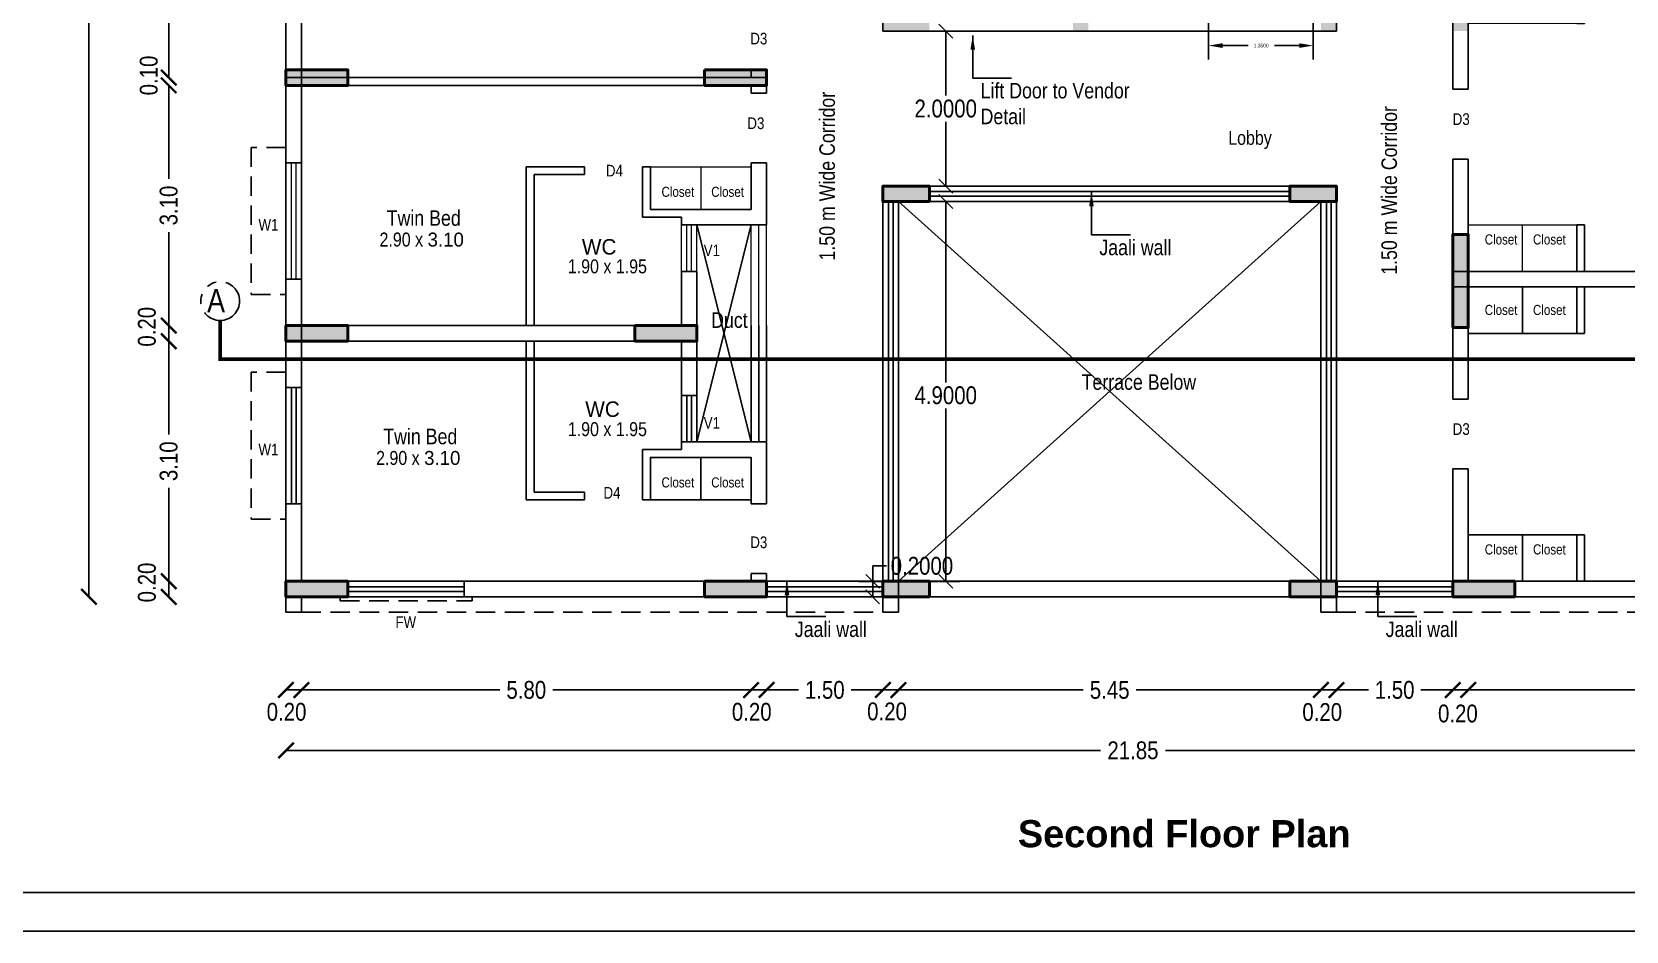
# Model space of a CAD drawing. Header units: metres. Extents: x -488 to 19274, y 1106 to 2071.
# Drawn here: x 19144.75 to 19165.32, y 1106.44 to 1118.04 of the extents above; entities that cross this region are included whole.
import ezdxf

# ---------------------------------------------------------------- set-up
doc = ezdxf.new("R2010")
doc.units = ezdxf.units.M
doc.header["$MEASUREMENT"] = 0
doc.linetypes.add('HIDDEN', pattern=[0.375, 0.25, -0.125])
doc.linetypes.add('PHANTOM2', pattern=[1.25, 0.625, -0.125, 0.125, -0.125, 0.125, -0.125])
for name, color, linetype in [('0 @ 1 (2)', 7, 'Continuous'), ('BLK_1_FLR_2_CARPET_AREA', 17, 'Continuous'), ('BLK_1_FLR_2_EXIT_WIDTH_DOOR', 2, 'Continuous'), ('BLK_1_FLR_2_REGULAR_ROOM_0', 117, 'Continuous'), ('WALL', 251, 'Continuous')]:
    doc.layers.add(name, color=color, linetype=linetype)
doc.layers.add('BLK_1_FLR_2_BLT_UP_AREA', color=17, linetype='Continuous', plot=False)
for name, color, linetype, lineweight in [('COL', 1, 'Continuous', 50), ('Hatch', 8, 'Continuous', 5), ('Joinery', 5, 'Continuous', 9), ('LOCATION_PLAN', 7, 'Continuous', 0), ('Railing', 10, 'Continuous', 13), ('Slab', 8, 'Continuous', 9)]:
    doc.layers.add(name, color=color, linetype=linetype, lineweight=lineweight)
doc.layers.add('DA-Furnitures', color=24, linetype='Continuous', lineweight=13, plot=False)
doc.styles.add('CODE', font='swissc.ttf', dxfattribs={"height": 0.25})
doc.styles.get("Standard").update_dxf_attribs({"font": 'swissc.ttf', "height": 0.23})
doc.dimstyles.new('OUTER', dxfattribs={"dimscale": 0, "dimtxt": 0.3, "dimasz": 0.18, "dimexe": 0.18, "dimexo": 0.0625, "dimgap": 0.09, "dimtad": 0, "dimzin": 0, "dimdsep": 46, "dimtxsty": 'CODE', "dimcen": 0.09, "dimse1": 1, "dimse2": 1, "dimclrd": 8, "dimclrt": 1, "dimadec": 0, "dimazin": 0, "dimtfac": 1, "dimtofl": 0, "dimtmove": 0, "dimatfit": 3, "dimfxl": 0, "dimtolj": 1, "dimtzin": 0, "dimarcsym": 0})
doc.dimstyles.get("Standard").update_dxf_attribs({"dimtxt": 1, "dimasz": 0.18, "dimexe": 0.18, "dimexo": 0.0625, "dimgap": 0.09, "dimtad": 0, "dimtih": 1, "dimtoh": 1, "dimdec": 4, "dimzin": 0, "dimdsep": 46, "dimtxsty": 'Standard', "dimcen": 0.09, "dimadec": 0, "dimazin": 0, "dimtfac": 1, "dimtdec": 4, "dimtofl": 0, "dimtmove": 0, "dimatfit": 3, "dimfxl": 0, "dimtolj": 1, "dimtzin": 0, "dimarcsym": 0})
doc.dimstyles.new('STANDARD$0', dxfattribs={"dimtxt": 7, "dimasz": 3, "dimexe": 3, "dimexo": 1, "dimgap": 1.5, "dimtad": 1, "dimdec": 1, "dimzin": 1, "dimdsep": 46, "dimlunit": 4, "dimtxsty": 'Standard', "dimblk": 'OBLIQUE', "dimcen": 0.09375, "dimdle": 1, "dimclrd": 8, "dimclre": 8, "dimclrt": 7, "dimadec": 1, "dimazin": 0, "dimtfac": 1, "dimtdec": 1, "dimtix": 1, "dimtmove": 2, "dimatfit": 3, "dimldrblk": 'ARCHTICK', "dimfxl": 0, "dimfrac": 2, "dimtolj": 1, "dimtzin": 0, "dimarcsym": 0})

# ---------------------------------------------------------------- blocks, each defined once
blk = doc.blocks.new('_OBLIQUE')
at = {"color": 0, "linetype": 'ByBlock'}
blk.add_line((-0.5, -0.5), (0.5, 0.5), dxfattribs=at)
blk = doc.blocks.new('*D179')
at = {"lineweight": -2}
for p, q in [((19156.654, 1118.054), (19156.361, 1118.054)), ((19156.541, 1118.054), (19156.541, 1117.222)), ((19156.541, 1116.054), (19156.541, 1116.886)), ((19156.654, 1116.054), (19156.361, 1116.054))]:
    blk.add_line(p, q, dxfattribs=at)
at = {"layer": 'Defpoints', "color": 0}
for p in [(19156.541, 1118.054), (19156.716, 1118.054), (19156.716, 1116.054)]:
    blk.add_point(p, dxfattribs=at)
at = {"lineweight": -2, "xscale": 0.18, "yscale": 0.18, "zscale": 0.18}
for p, rotation in [((19156.541, 1118.054), 90), ((19156.541, 1116.054), 270)]:
    blk.add_blockref('_OBLIQUE', p, dxfattribs=dict(at, rotation=rotation))
at = {"insert": (19156.541, 1117.054), "char_height": 0.23, "attachment_point": 5}
blk.add_mtext('\\A1;2.0000', dxfattribs=at)
blk = doc.blocks.new('*D180')
at = {"lineweight": -2}
for p, q in [((19155.994, 1115.854), (19156.721, 1115.854)), ((19156.541, 1115.854), (19156.541, 1113.522)), ((19156.541, 1110.954), (19156.541, 1113.186)), ((19155.994, 1110.954), (19156.721, 1110.954))]:
    blk.add_line(p, q, dxfattribs=at)
at = {"layer": 'Defpoints', "color": 0}
for p in [(19155.931, 1115.854), (19156.541, 1115.854), (19155.931, 1110.954)]:
    blk.add_point(p, dxfattribs=at)
at = {"lineweight": -2, "xscale": 0.18, "yscale": 0.18, "zscale": 0.18}
for p, rotation in [((19156.541, 1115.854), 90), ((19156.541, 1110.954), 270)]:
    blk.add_blockref('_OBLIQUE', p, dxfattribs=dict(at, rotation=rotation))
at = {"insert": (19156.541, 1113.354), "char_height": 0.23, "attachment_point": 5}
blk.add_mtext('\\A1;4.9000', dxfattribs=at)
blk = doc.blocks.new('A$C4303148A')
at = {"layer": 'DA-Furnitures'}
for p, q in [((0.9, 3.4), (0.9, 4)), ((0.9, 0.2), (0.9, 0.8))]:
    blk.add_line(p, q, dxfattribs=at)
for points in [[(1.6, 3.4), (0.2, 3.4), (0.2, 4), (1.6, 4)], [(1.6, 0.2), (0.2, 0.2), (0.2, 0.8), (1.6, 0.8)]]:
    blk.add_lwpolyline(points, close=True, dxfattribs=at)
at = {"layer": 'Joinery'}
for p, q in [((6.6, 3.18), (6.6, 1.03)), ((6.67, 1.03), (6.67, 3.18)), ((6.73, 1.03), (6.73, 3.18)), ((6.8, 3.18), (6.8, 1.03))]:
    blk.add_line(p, q, dxfattribs=at)
at = {"layer": 'WALL'}
for p, q in [((0, 4.2), (6.8, 4.2)), ((0, 2.55), (0, 4.2)), ((6.8, 4.2), (6.8, 3.18)), ((0.2, 4), (1.6, 4)), ((0.2, 2.55), (0.2, 4)), ((1.6, 3.4), (1.6, 4)), ((1.7, 4), (6.6, 4)), ((1.7, 3.4), (1.7, 4)), ((6.6, 4), (6.6, 3.18)), ((1.6, 3.4), (1.7, 3.4)), ((6.6, 3.18), (6.8, 3.18)), ((0, 2.55), (0.2, 2.55)), ((0, 0), (0, 1.65)), ((0, 1.65), (0.2, 1.65)), ((0, 1.65), (0.2, 1.65)), ((0.2, 0.2), (0.2, 1.65)), ((6.6, 1.03), (6.6, 0.2)), ((6.6, 1.03), (6.8, 1.03)), ((6.8, 1.03), (6.8, 0)), ((1.6, 0.8), (1.6, 0.2)), ((1.7, 0.8), (1.6, 0.8)), ((1.7, 0.2), (1.7, 0.8)), ((1.6, 0.2), (0.2, 0.2)), ((6.6, 0.2), (1.7, 0.2)), ((6.8, 0), (0, 0))]:
    blk.add_line(p, q, dxfattribs=at)
blk = doc.blocks.new('A$C3B793707')
at = {"layer": 'WALL'}
blk.add_blockref('A$C4303148A', (0, 0), dxfattribs=at)
blk = doc.blocks.new('*D263')
at = {"lineweight": -2}
for p, q in [((19155.599, 1110.954), (19155.599, 1111.153)), ((19155.599, 1111.153), (19155.779, 1111.153)), ((19155.869, 1110.954), (19155.419, 1110.954)), ((19155.599, 1110.754), (19155.599, 1110.954)), ((19155.869, 1110.754), (19155.419, 1110.754))]:
    blk.add_line(p, q, dxfattribs=at)
at = {"layer": 'Defpoints', "color": 0}
for p in [(19155.931, 1110.954), (19155.599, 1110.754), (19155.931, 1110.754)]:
    blk.add_point(p, dxfattribs=at)
at = {"lineweight": -2, "xscale": 0.18, "yscale": 0.18, "zscale": 0.18}
for p, rotation in [((19155.599, 1110.954), 90), ((19155.599, 1110.754), 270)]:
    blk.add_blockref('_OBLIQUE', p, dxfattribs=dict(at, rotation=rotation))
at = {"insert": (19156.234, 1111.153), "char_height": 0.23, "attachment_point": 5}
blk.add_mtext('\\A1;0.2000', dxfattribs=at)
blk = doc.blocks.new('zw$B0E1')
at = {"layer": 'DA-Furnitures'}
for p, q in [((5.35, 4.45), (5.35, 5)), ((5.35, 2.25), (5.35, 1.7))]:
    blk.add_line(p, q, dxfattribs=at)
for points in [[(4.7, 4.45), (6, 4.45), (6, 5), (4.7, 5)], [(4.7, 2.25), (6, 2.25), (6, 1.7), (4.7, 1.7)]]:
    blk.add_lwpolyline(points, close=True, dxfattribs=at)
at = {"layer": 'Joinery'}
for p, q in [((0, 4.4), (0, 5.9)), ((0.07, 5.9), (0.07, 4.4)), ((0.13, 5.9), (0.13, 4.4)), ((0.2, 4.4), (0.2, 5.9)), ((5.1, 5.8), (5.1, 5.2)), ((5.17, 5.8), (5.17, 5.2)), ((5.23, 5.8), (5.23, 5.2)), ((5.3, 5.8), (5.3, 5.2)), ((0, 2.3), (0, 0.8)), ((0.07, 0.8), (0.07, 2.3)), ((0.13, 0.8), (0.13, 2.3)), ((0.2, 2.3), (0.2, 0.8)), ((5.1, 0.9), (5.1, 1.5)), ((5.17, 0.9), (5.17, 1.5)), ((5.23, 0.9), (5.23, 1.5)), ((5.3, 0.9), (5.3, 1.5))]:
    blk.add_line(p, q, dxfattribs=at)
at = {"layer": 'Railing'}
for p, q in [((6.1, 6.7), (6.1, 5.2)), ((6.2, 6.7), (6.2, 5.2)), ((6.1, 0), (6.1, 1.5)), ((6.2, 0), (6.2, 1.5))]:
    blk.add_line(p, q, dxfattribs=at)
at = {"layer": 'Slab'}
for p, q in [((6, 6.7), (6, 5.2)), ((6, 0), (6, 1.5))]:
    blk.add_line(p, q, dxfattribs=at)
at = {"layer": 'WALL'}
for p, q in [((0, 6.7), (5.3, 6.7)), ((0, 5.9), (0, 6.7)), ((5.3, 5.8), (5.3, 6.7)), ((0.2, 6.5), (3.1, 6.5)), ((0.2, 5.9), (0.2, 6.5)), ((3.1, 4.45), (3.1, 6.5)), ((3.2, 6.5), (5.1, 6.5)), ((3.2, 4.55), (3.2, 6.5)), ((5.1, 5.8), (5.1, 6.5)), ((0, 5.9), (0.2, 5.9)), ((5.1, 5.8), (5.3, 5.8)), ((5.1, 5.1), (5.1, 5.2)), ((5.1, 5.2), (6.2, 5.2)), ((6.2, 4.4), (6.2, 5.2)), ((4.6, 5.1), (5.1, 5.1)), ((4.6, 4.45), (4.6, 5.1)), ((4.7, 5), (6, 5)), ((4.7, 4.45), (4.7, 5)), ((6, 4.4), (6, 5)), ((3.2, 4.55), (3.85, 4.55)), ((3.85, 4.55), (3.85, 4.45)), ((0, 3.3), (0, 4.4)), ((0, 4.4), (0.2, 4.4)), ((0.2, 3.4), (0.2, 4.4)), ((3.1, 4.45), (3.85, 4.45)), ((4.6, 4.45), (4.7, 4.45)), ((6.2, 4.4), (6, 4.4)), ((6, 3.4), (6, 3.5)), ((6.2, 3.5), (6, 3.5)), ((6.2, 3.3), (6.2, 3.5)), ((0, 3.4), (6.2, 3.4)), ((0, 3.4), (0, 2.3)), ((0, 3.3), (6.2, 3.3)), ((0.2, 3.4), (6, 3.4)), ((0.2, 3.3), (6, 3.3)), ((0.2, 3.3), (0.2, 2.3)), ((6, 3.3), (6, 3.2)), ((6.2, 3.4), (6.2, 3.2)), ((6.2, 3.2), (6, 3.2)), ((0, 2.3), (0.2, 2.3)), ((6, 2.3), (6, 1.7)), ((6.2, 2.3), (6, 2.3)), ((6.2, 2.3), (6.2, 1.5)), ((3.1, 2.25), (3.1, 0.2)), ((3.1, 2.25), (3.85, 2.25)), ((3.2, 2.15), (3.2, 0.2)), ((3.2, 2.15), (3.85, 2.15)), ((3.85, 2.15), (3.85, 2.25)), ((4.6, 2.25), (4.7, 2.25)), ((4.6, 2.25), (4.6, 1.6)), ((4.7, 2.25), (4.7, 1.7)), ((4.7, 1.7), (6, 1.7)), ((4.6, 1.6), (5.1, 1.6)), ((5.1, 1.6), (5.1, 1.5)), ((5.1, 1.5), (6.2, 1.5)), ((5.1, 0.9), (5.1, 0.2)), ((5.1, 0.9), (5.3, 0.9)), ((5.3, 0.9), (5.3, 0)), ((0, 0.8), (0, 0)), ((0, 0.8), (0.2, 0.8)), ((0.2, 0.8), (0.2, 0.2)), ((0, 0), (5.3, 0)), ((0.2, 0.2), (3.1, 0.2)), ((3.2, 0.2), (5.1, 0.2))]:
    blk.add_line(p, q, dxfattribs=at)
blk = doc.blocks.new('zw$3395')
at = {"layer": 'Hatch'}
h = blk.add_hatch(color=256, dxfattribs=at)
h.dxf.hatch_style = 1
h.paths.add_polyline_path([(15.05, 12.675), (15.05, 11.475), (15.25, 11.475), (15.25, 12.675)])
h.paths.add_polyline_path([(21.65, 12.661), (21.65, 11.461), (21.85, 11.461), (21.85, 12.661)])
h.paths.add_polyline_path([(15.05, 8.5), (15.05, 7.3), (15.25, 7.3), (15.25, 8.5)])
h.paths.add_polyline_path([(21.65, 8.5), (21.65, 7.3), (21.85, 7.3), (21.85, 8.5)])
h.paths.add_polyline_path([(15.05, 4.675), (15.05, 3.475), (15.25, 3.475), (15.25, 4.675)])
h.paths.add_polyline_path([(21.65, 4.675), (21.65, 3.475), (21.85, 3.475), (21.85, 4.675)])
h.paths.add_polyline_path([(0, 3.5), (0, 3.3), (0.8, 3.3), (0.8, 3.5)])
h.paths.add_polyline_path([(4.5, 3.5), (4.5, 3.3), (5.3, 3.3), (5.3, 3.5)])
h.paths.add_polyline_path([(15.05, 16.5), (15.05, 16.3), (15.85, 16.3), (15.85, 16.5)])
h.paths.add_polyline_path([(0, 0.2), (0, 0), (0.8, 0), (0.8, 0.2)])
h.paths.add_polyline_path([(5.4, 0.2), (5.4, 0), (6.2, 0), (6.2, 0.2)])
h.paths.add_polyline_path([(0, 6.8), (0, 6.6), (0.8, 6.6), (0.8, 6.8)])
h.paths.add_polyline_path([(5.4, 6.8), (5.4, 6.6), (6.2, 6.6), (6.2, 6.8)])
h.paths.add_polyline_path([(21.05, 16.5), (21.05, 16.3), (21.85, 16.3), (21.85, 16.5)])
h.paths.add_polyline_path([(13.35, 12.1), (13.35, 12.9), (13.55, 12.9), (13.55, 12.1)])
h.paths.add_polyline_path([(4.5, 9.8), (4.5, 10), (5.3, 10), (5.3, 9.8)])
h.paths.add_polyline_path([(0, 10), (0, 9.8), (0.8, 9.8), (0.8, 10)])
h.paths.add_polyline_path([(13.35, 7.3), (13.35, 8.1), (13.55, 8.1), (13.55, 7.3)])
h.paths.add_polyline_path([(15.05, 0.2), (15.05, 0), (15.85, 0), (15.85, 0.2)])
h.paths.add_polyline_path([(21.05, 0.2), (21.05, 0), (21.85, 0), (21.85, 0.2)])
h.paths.add_polyline_path([(7.7, 5.1), (7.7, 5.3), (8.3, 5.3), (8.3, 5.1)])
h.paths.add_polyline_path([(7.7, 7.5), (7.7, 7.3), (8.3, 7.3), (8.3, 7.5)])
h.paths.add_polyline_path([(7.7, 10), (7.7, 10.2), (8.3, 10.2), (8.3, 10)])
h.paths.add_polyline_path([(10.15, 7.3), (10.15, 7.9), (10.35, 7.9), (10.35, 7.3)])
h.paths.add_polyline_path([(7.7, 0), (7.7, 0.2), (8.3, 0.2), (8.3, 0)])
h.paths.add_polyline_path([(3.1, 13.3), (3.1, 13.1), (3.7, 13.1), (3.7, 13.3)])
h.paths.add_polyline_path([(0, 13.1), (0, 13.3), (0.6, 13.3), (0.6, 13.1)])
h.paths.add_polyline_path([(5.6, 13.1), (5.6, 13.3), (6.2, 13.3), (6.2, 13.1)])
h.paths.add_polyline_path([(10.15, 10.2), (10.15, 9.6), (10.35, 9.6), (10.35, 10.2)])
h.paths.add_polyline_path([(7.7, 12.7), (7.7, 12.9), (8.3, 12.9), (8.3, 12.7)])
h.paths.add_polyline_path([(10.15, 12.3), (10.15, 12.9), (10.35, 12.9), (10.35, 12.3)])
h.paths.add_polyline_path([(12.95, 5.3), (12.95, 5.1), (13.55, 5.1), (13.55, 5.3)])
h.paths.add_polyline_path([(7.7, 16.3), (7.7, 16.5), (8.3, 16.5), (8.3, 16.3)])
h.paths.add_polyline_path([(9.75, 16.3), (9.75, 16.5), (10.35, 16.5), (10.35, 16.3)])
h.paths.add_polyline_path([(3.1, 16.3), (3.1, 16.5), (3.7, 16.5), (3.7, 16.3)])
h.paths.add_polyline_path([(0, 16.3), (0, 16.5), (0.6, 16.5), (0.6, 16.3)])
h.paths.add_polyline_path([(12.95, 16.3), (12.95, 16.5), (13.55, 16.5), (13.55, 16.3)])
h.paths.add_polyline_path([(12.95, 0), (12.95, 0.2), (13.55, 0.2), (13.55, 0)])
at = {"layer": 'COL'}
for points in [[(0, 6.8), (0.8, 6.8), (0.8, 6.6), (0, 6.6)], [(5.4, 6.8), (6.2, 6.8), (6.2, 6.6), (5.4, 6.6)], [(8.3, 5.1), (7.7, 5.1), (7.7, 5.3), (8.3, 5.3)], [(13.55, 5.1), (12.95, 5.1), (12.95, 5.3), (13.55, 5.3)], [(15.05, 3.475), (15.25, 3.475), (15.25, 4.675), (15.05, 4.675)], [(0, 3.5), (0.8, 3.5), (0.8, 3.3), (0, 3.3)], [(4.5, 3.5), (5.3, 3.5), (5.3, 3.3), (4.5, 3.3)], [(0, 0.2), (0.8, 0.2), (0.8, 0), (0, 0)], [(5.4, 0.2), (6.2, 0.2), (6.2, 0), (5.4, 0)], [(8.3, 0), (7.7, 0), (7.7, 0.2), (8.3, 0.2)], [(13.55, 0), (12.95, 0), (12.95, 0.2), (13.55, 0.2)], [(15.05, 0.2), (15.85, 0.2), (15.85, 0), (15.05, 0)]]:
    blk.add_lwpolyline(points, close=True, dxfattribs=at)
blk = doc.blocks.new('*D175')
at = {"layer": 'BLK_1_FLR_2_EXIT_WIDTH_DOOR', "color": 0, "lineweight": -2}
for p, q in [((19159.931, 1118.592), (19159.931, 1117.688)), ((19161.281, 1118.592), (19161.281, 1117.688)), ((19160.111, 1117.868), (19160.44, 1117.868)), ((19161.101, 1117.868), (19160.78, 1117.868))]:
    blk.add_line(p, q, dxfattribs=at)
at = {"layer": 'BLK_1_FLR_2_EXIT_WIDTH_DOOR', "color": 0}
for points in [[(19160.111, 1117.898), (19160.111, 1117.838), (19159.931, 1117.868)], [(19161.101, 1117.898), (19161.101, 1117.838), (19161.281, 1117.868)]]:
    blk.add_solid(points, dxfattribs=at)
at = {"layer": 'Defpoints', "color": 0}
for p in [(19159.931, 1118.654), (19161.281, 1118.654), (19161.281, 1117.868)]:
    blk.add_point(p, dxfattribs=at)
at = {"layer": 'BLK_1_FLR_2_EXIT_WIDTH_DOOR', "color": 0, "insert": (19160.61, 1117.868), "char_height": 0.23, "attachment_point": 5}
blk.add_mtext('\\A1;{\\H0.2x;1.3500}', dxfattribs=at)
blk = doc.blocks.new('_ArchTick')
at = {"const_width": 0.15}
blk.add_lwpolyline([(-0.5, -0.5), (0.5, 0.5)], dxfattribs=at)
blk = doc.blocks.new('*D375')
at = {"lineweight": -2}
for p, q in [((19148.231, 1109.552), (19150.788, 1109.552)), ((19154.031, 1109.552), (19151.474, 1109.552))]:
    blk.add_line(p, q, dxfattribs=at)
at = {"layer": 'Defpoints', "color": 0}
for p in [(19148.231, 1110.954), (19154.031, 1110.954), (19154.031, 1109.552)]:
    blk.add_point(p, dxfattribs=at)
at = {"lineweight": -2, "xscale": 0.2, "yscale": 0.2, "zscale": 0.2}
for p, rotation in [((19148.231, 1109.552), 179.9999999998697), ((19154.031, 1109.552), 359.9999999998697)]:
    blk.add_blockref('_ArchTick', p, dxfattribs=dict(at, rotation=rotation))
at = {"insert": (19151.131, 1109.552), "char_height": 0.23, "attachment_point": 5}
blk.add_mtext('\\A1;5.80', dxfattribs=at)
blk = doc.blocks.new('*D376')
at = {"lineweight": -2}
blk.add_line((19154.031, 1109.552), (19154.231, 1109.552), dxfattribs=at)
at = {"layer": 'Defpoints', "color": 0}
for p in [(19154.031, 1110.954), (19154.231, 1110.954), (19154.231, 1109.552)]:
    blk.add_point(p, dxfattribs=at)
at = {"lineweight": -2, "xscale": 0.2, "yscale": 0.2, "zscale": 0.2}
for p, rotation in [((19154.031, 1109.552), 179.9999999998697), ((19154.231, 1109.552), 359.9999999998697)]:
    blk.add_blockref('_ArchTick', p, dxfattribs=dict(at, rotation=rotation))
at = {"insert": (19154.039, 1109.269), "char_height": 0.23, "attachment_point": 5}
blk.add_mtext('\\A1;0.20', dxfattribs=at)
blk = doc.blocks.new('*D377')
at = {"lineweight": -2}
for p, q in [((19154.231, 1109.552), (19154.643, 1109.552)), ((19155.731, 1109.552), (19155.32, 1109.552))]:
    blk.add_line(p, q, dxfattribs=at)
at = {"layer": 'Defpoints', "color": 0}
for p in [(19154.231, 1110.954), (19155.731, 1110.954), (19155.731, 1109.552)]:
    blk.add_point(p, dxfattribs=at)
at = {"lineweight": -2, "xscale": 0.2, "yscale": 0.2, "zscale": 0.2}
for p, rotation in [((19154.231, 1109.552), 179.9999999998697), ((19155.731, 1109.552), 359.9999999998697)]:
    blk.add_blockref('_ArchTick', p, dxfattribs=dict(at, rotation=rotation))
at = {"insert": (19154.981, 1109.552), "char_height": 0.23, "attachment_point": 5}
blk.add_mtext('\\A1;1.50', dxfattribs=at)
blk = doc.blocks.new('*D378')
at = {"lineweight": -2}
blk.add_line((19155.731, 1109.552), (19155.931, 1109.552), dxfattribs=at)
at = {"layer": 'Defpoints', "color": 0}
for p in [(19155.731, 1110.954), (19155.931, 1110.954), (19155.931, 1109.552)]:
    blk.add_point(p, dxfattribs=at)
at = {"lineweight": -2, "xscale": 0.2, "yscale": 0.2, "zscale": 0.2}
for p, rotation in [((19155.731, 1109.552), 179.9999999998697), ((19155.931, 1109.552), 359.9999999998697)]:
    blk.add_blockref('_ArchTick', p, dxfattribs=dict(at, rotation=rotation))
at = {"insert": (19155.784, 1109.274), "char_height": 0.23, "attachment_point": 5}
blk.add_mtext('\\A1;0.20', dxfattribs=at)
blk = doc.blocks.new('*D379')
at = {"lineweight": -2}
for p, q in [((19155.931, 1109.552), (19158.314, 1109.552)), ((19161.381, 1109.552), (19158.998, 1109.552))]:
    blk.add_line(p, q, dxfattribs=at)
at = {"layer": 'Defpoints', "color": 0}
for p in [(19155.931, 1110.954), (19161.381, 1110.954), (19161.381, 1109.552)]:
    blk.add_point(p, dxfattribs=at)
at = {"lineweight": -2, "xscale": 0.2, "yscale": 0.2, "zscale": 0.2}
for p, rotation in [((19155.931, 1109.552), 179.9999999998697), ((19161.381, 1109.552), 359.9999999998697)]:
    blk.add_blockref('_ArchTick', p, dxfattribs=dict(at, rotation=rotation))
at = {"insert": (19158.656, 1109.552), "char_height": 0.23, "attachment_point": 5}
blk.add_mtext('\\A1;5.45', dxfattribs=at)
blk = doc.blocks.new('*D380')
at = {"lineweight": -2}
blk.add_line((19161.381, 1109.552), (19161.581, 1109.552), dxfattribs=at)
at = {"layer": 'Defpoints', "color": 0}
for p in [(19161.381, 1110.954), (19161.581, 1110.954), (19161.581, 1109.552)]:
    blk.add_point(p, dxfattribs=at)
at = {"lineweight": -2, "xscale": 0.2, "yscale": 0.2, "zscale": 0.2}
for p, rotation in [((19161.381, 1109.552), 179.9999999998697), ((19161.581, 1109.552), 359.9999999998697)]:
    blk.add_blockref('_ArchTick', p, dxfattribs=dict(at, rotation=rotation))
at = {"insert": (19161.397, 1109.266), "char_height": 0.23, "attachment_point": 5}
blk.add_mtext('\\A1;0.20', dxfattribs=at)
blk = doc.blocks.new('*D381')
at = {"lineweight": -2}
for p, q in [((19161.581, 1109.552), (19161.993, 1109.552)), ((19163.081, 1109.552), (19162.67, 1109.552))]:
    blk.add_line(p, q, dxfattribs=at)
at = {"layer": 'Defpoints', "color": 0}
for p in [(19161.581, 1110.954), (19163.081, 1110.954), (19163.081, 1109.552)]:
    blk.add_point(p, dxfattribs=at)
at = {"lineweight": -2, "xscale": 0.2, "yscale": 0.2, "zscale": 0.2}
for p, rotation in [((19161.581, 1109.552), 179.9999999998697), ((19163.081, 1109.552), 359.9999999998697)]:
    blk.add_blockref('_ArchTick', p, dxfattribs=dict(at, rotation=rotation))
at = {"insert": (19162.331, 1109.552), "char_height": 0.23, "attachment_point": 5}
blk.add_mtext('\\A1;1.50', dxfattribs=at)
blk = doc.blocks.new('*D382')
at = {"lineweight": -2}
blk.add_line((19163.081, 1109.552), (19163.281, 1109.552), dxfattribs=at)
at = {"layer": 'Defpoints', "color": 0}
for p in [(19163.081, 1110.954), (19163.281, 1110.954), (19163.281, 1109.552)]:
    blk.add_point(p, dxfattribs=at)
at = {"lineweight": -2, "xscale": 0.2, "yscale": 0.2, "zscale": 0.2}
for p, rotation in [((19163.081, 1109.552), 179.9999999998697), ((19163.281, 1109.552), 359.9999999998697)]:
    blk.add_blockref('_ArchTick', p, dxfattribs=dict(at, rotation=rotation))
at = {"insert": (19163.147, 1109.247), "char_height": 0.23, "attachment_point": 5}
blk.add_mtext('\\A1;0.20', dxfattribs=at)
blk = doc.blocks.new('*D383')
at = {"lineweight": -2}
for p, q in [((19163.281, 1109.552), (19166.139, 1109.552)), ((19169.681, 1109.552), (19166.824, 1109.552))]:
    blk.add_line(p, q, dxfattribs=at)
at = {"layer": 'Defpoints', "color": 0}
for p in [(19163.281, 1110.954), (19169.681, 1110.954), (19169.681, 1109.552)]:
    blk.add_point(p, dxfattribs=at)
at = {"lineweight": -2, "xscale": 0.2, "yscale": 0.2, "zscale": 0.2}
for p, rotation in [((19163.281, 1109.552), 179.9999999998697), ((19169.681, 1109.552), 359.9999999998697)]:
    blk.add_blockref('_ArchTick', p, dxfattribs=dict(at, rotation=rotation))
at = {"insert": (19166.481, 1109.552), "char_height": 0.23, "attachment_point": 5}
blk.add_mtext('\\A1;6.40', dxfattribs=at)
blk = doc.blocks.new('*D385')
at = {"lineweight": -2}
blk.add_line((19148.031, 1109.552), (19148.231, 1109.552), dxfattribs=at)
at = {"layer": 'Defpoints', "color": 0}
for p in [(19148.031, 1110.954), (19148.231, 1110.954), (19148.231, 1109.552)]:
    blk.add_point(p, dxfattribs=at)
at = {"lineweight": -2, "xscale": 0.2, "yscale": 0.2, "zscale": 0.2}
for p, rotation in [((19148.031, 1109.552), 179.9999999998697), ((19148.231, 1109.552), 359.9999999998697)]:
    blk.add_blockref('_ArchTick', p, dxfattribs=dict(at, rotation=rotation))
at = {"insert": (19148.039, 1109.269), "char_height": 0.23, "attachment_point": 5}
blk.add_mtext('\\A1;0.20', dxfattribs=at)
blk = doc.blocks.new('*D386')
at = {"lineweight": -2}
for p, q in [((19148.031, 1108.772), (19158.539, 1108.772)), ((19169.881, 1108.772), (19159.374, 1108.772))]:
    blk.add_line(p, q, dxfattribs=at)
at = {"layer": 'Defpoints', "color": 0}
for p in [(19148.031, 1110.754), (19169.881, 1110.754), (19169.881, 1108.772)]:
    blk.add_point(p, dxfattribs=at)
at = {"lineweight": -2, "xscale": 0.2, "yscale": 0.2, "zscale": 0.2, "rotation": 180}
blk.add_blockref('_ArchTick', (19148.031, 1108.772), dxfattribs=at)
at = {"lineweight": -2, "xscale": 0.2, "yscale": 0.2, "zscale": 0.2}
blk.add_blockref('_ArchTick', (19169.881, 1108.772), dxfattribs=at)
at = {"insert": (19158.956, 1108.772), "char_height": 0.23, "attachment_point": 5}
blk.add_mtext('\\A1;21.85', dxfattribs=at)
blk = doc.blocks.new('*D387')
at = {"lineweight": -2}
for p, q in [((19146.519, 1114.054), (19146.519, 1112.848)), ((19146.519, 1110.954), (19146.519, 1112.161))]:
    blk.add_line(p, q, dxfattribs=at)
at = {"layer": 'Defpoints', "color": 0}
for p in [(19146.519, 1114.054), (19148.231, 1114.054), (19148.231, 1110.954)]:
    blk.add_point(p, dxfattribs=at)
at = {"lineweight": -2, "xscale": 0.2, "yscale": 0.2, "zscale": 0.2}
for p, rotation in [((19146.519, 1114.054), 90), ((19146.519, 1110.954), 270)]:
    blk.add_blockref('_ArchTick', p, dxfattribs=dict(at, rotation=rotation))
at = {"insert": (19146.519, 1112.504), "char_height": 0.23, "attachment_point": 5, "rotation": 90}
blk.add_mtext('\\A1;3.10', dxfattribs=at)
blk = doc.blocks.new('*D388')
at = {"lineweight": -2}
blk.add_line((19146.519, 1114.054), (19146.519, 1114.254), dxfattribs=at)
at = {"layer": 'Defpoints', "color": 0}
for p in [(19146.519, 1114.254), (19148.231, 1114.254), (19148.231, 1114.054)]:
    blk.add_point(p, dxfattribs=at)
at = {"lineweight": -2, "xscale": 0.2, "yscale": 0.2, "zscale": 0.2}
for p, rotation in [((19146.519, 1114.254), 90), ((19146.519, 1114.054), 270)]:
    blk.add_blockref('_ArchTick', p, dxfattribs=dict(at, rotation=rotation))
at = {"insert": (19146.238, 1114.239), "char_height": 0.23, "attachment_point": 5, "rotation": 90}
blk.add_mtext('\\A1;0.20', dxfattribs=at)
blk = doc.blocks.new('*D389')
at = {"lineweight": -2}
for p, q in [((19146.519, 1117.354), (19146.519, 1116.148)), ((19146.519, 1114.254), (19146.519, 1115.461))]:
    blk.add_line(p, q, dxfattribs=at)
at = {"layer": 'Defpoints', "color": 0}
for p in [(19146.519, 1117.354), (19148.231, 1117.354), (19148.231, 1114.254)]:
    blk.add_point(p, dxfattribs=at)
at = {"lineweight": -2, "xscale": 0.2, "yscale": 0.2, "zscale": 0.2}
for p, rotation in [((19146.519, 1117.354), 90), ((19146.519, 1114.254), 270)]:
    blk.add_blockref('_ArchTick', p, dxfattribs=dict(at, rotation=rotation))
at = {"insert": (19146.519, 1115.804), "char_height": 0.23, "attachment_point": 5, "rotation": 90}
blk.add_mtext('\\A1;3.10', dxfattribs=at)
blk = doc.blocks.new('*D390')
at = {"lineweight": -2}
for p, q in [((19146.519, 1117.454), (19146.519, 1117.654)), ((19146.519, 1117.354), (19146.519, 1117.154))]:
    blk.add_line(p, q, dxfattribs=at)
at = {"layer": 'Defpoints', "color": 0}
for p in [(19146.519, 1117.454), (19148.231, 1117.454), (19148.231, 1117.354)]:
    blk.add_point(p, dxfattribs=at)
at = {"lineweight": -2, "xscale": 0.2, "yscale": 0.2, "zscale": 0.2}
for p, rotation in [((19146.519, 1117.454), 270), ((19146.519, 1117.354), 90)]:
    blk.add_blockref('_ArchTick', p, dxfattribs=dict(at, rotation=rotation))
at = {"insert": (19146.262, 1117.482), "char_height": 0.23, "attachment_point": 5, "rotation": 90}
blk.add_mtext('\\A1;0.10', dxfattribs=at)
blk = doc.blocks.new('*D391')
at = {"lineweight": -2}
for p, q in [((19146.519, 1120.554), (19146.519, 1119.348)), ((19146.519, 1117.454), (19146.519, 1118.661))]:
    blk.add_line(p, q, dxfattribs=at)
at = {"layer": 'Defpoints', "color": 0}
for p in [(19146.519, 1120.554), (19148.231, 1120.554), (19148.231, 1117.454)]:
    blk.add_point(p, dxfattribs=at)
at = {"lineweight": -2, "xscale": 0.2, "yscale": 0.2, "zscale": 0.2}
for p, rotation in [((19146.519, 1120.554), 90), ((19146.519, 1117.454), 270)]:
    blk.add_blockref('_ArchTick', p, dxfattribs=dict(at, rotation=rotation))
at = {"insert": (19146.519, 1119.004), "char_height": 0.23, "attachment_point": 5, "rotation": 90}
blk.add_mtext('\\A1;3.10', dxfattribs=at)
blk = doc.blocks.new('*D397')
at = {"lineweight": -2}
blk.add_line((19146.519, 1110.754), (19146.519, 1110.954), dxfattribs=at)
at = {"layer": 'Defpoints', "color": 0}
for p in [(19146.519, 1110.954), (19148.231, 1110.954), (19148.231, 1110.754)]:
    blk.add_point(p, dxfattribs=at)
at = {"lineweight": -2, "xscale": 0.2, "yscale": 0.2, "zscale": 0.2}
for p, rotation in [((19146.519, 1110.954), 90), ((19146.519, 1110.754), 270)]:
    blk.add_blockref('_ArchTick', p, dxfattribs=dict(at, rotation=rotation))
at = {"insert": (19146.238, 1110.939), "char_height": 0.23, "attachment_point": 5, "rotation": 90}
blk.add_mtext('\\A1;0.20', dxfattribs=at)
blk = doc.blocks.new('*D398')
at = {"lineweight": -2}
for p, q in [((19145.489, 1127.254), (19145.489, 1119.419)), ((19145.489, 1110.754), (19145.489, 1118.59))]:
    blk.add_line(p, q, dxfattribs=at)
at = {"layer": 'Defpoints', "color": 0}
for p in [(19148.031, 1127.254), (19145.489, 1110.754), (19148.031, 1110.754)]:
    blk.add_point(p, dxfattribs=at)
at = {"lineweight": -2, "xscale": 0.2, "yscale": 0.2, "zscale": 0.2}
for p, rotation in [((19145.489, 1127.254), 90), ((19145.489, 1110.754), 270)]:
    blk.add_blockref('_ArchTick', p, dxfattribs=dict(at, rotation=rotation))
at = {"insert": (19145.489, 1119.004), "char_height": 0.23, "attachment_point": 5, "rotation": 90}
blk.add_mtext('\\A1;16.50', dxfattribs=at)

msp = doc.modelspace()

# ---------------------------------------------------------------- linework, layer by layer
at = {"linetype": 'HIDDEN'}
for p, q in [((19147.58128, 1116.55427), (19147.58128, 1114.65427)), ((19148.03128, 1116.55427), (19147.58128, 1116.55427)), ((19147.58128, 1114.65427), (19148.03128, 1114.65427)), ((19147.58128, 1113.65427), (19147.58128, 1111.75427)), ((19148.03128, 1113.65427), (19147.58128, 1113.65427)), ((19147.58128, 1111.75427), (19148.03128, 1111.75427)), ((19148.73128, 1110.75427), (19148.73128, 1110.70427)), ((19148.73128, 1110.70427), (19150.43128, 1110.70427)), ((19150.43128, 1110.75427), (19150.43128, 1110.70427)), ((19148.23128, 1110.55427), (19155.73128, 1110.55427)), ((19161.58128, 1110.55427), (19169.68128, 1110.55427))]:
    msp.add_line(p, q, dxfattribs=at)
for p, q in [((19155.73128, 1116.05427), (19156.33128, 1116.05427)), ((19155.73128, 1115.85427), (19155.73128, 1116.05427)), ((19156.33128, 1116.05427), (19160.98128, 1116.05427)), ((19156.33128, 1116.05427), (19156.33128, 1115.85427)), ((19156.33128, 1115.98427), (19160.98128, 1115.98427)), ((19160.98128, 1116.05427), (19161.58128, 1116.05427)), ((19160.98128, 1115.85427), (19160.98128, 1116.05427)), ((19161.58128, 1116.05427), (19161.58128, 1115.85427)), ((19155.73128, 1115.85427), (19155.73128, 1110.95426)), ((19155.73128, 1115.85427), (19155.73128, 1110.95426)), ((19156.33128, 1115.85427), (19155.73128, 1115.85427)), ((19155.80128, 1115.85427), (19155.80128, 1110.95427)), ((19155.86129, 1115.85427), (19155.86129, 1110.95427)), ((19155.93128, 1115.85427), (19161.38128, 1110.95427)), ((19155.93128, 1110.95427), (19161.38128, 1115.85427)), ((19155.93128, 1115.85427), (19155.93128, 1110.95426)), ((19155.93128, 1115.85427), (19155.93128, 1110.95426)), ((19156.33128, 1115.92427), (19160.98128, 1115.92427)), ((19156.33128, 1115.85427), (19160.98128, 1115.85427)), ((19161.58128, 1115.85427), (19160.98128, 1115.85427)), ((19161.38128, 1115.85427), (19161.38128, 1110.95426)), ((19161.38128, 1115.85427), (19161.38128, 1110.95426)), ((19161.45128, 1115.85427), (19161.45128, 1110.95427)), ((19161.51129, 1115.85427), (19161.51129, 1110.95427)), ((19161.58128, 1115.85427), (19161.58128, 1110.95426)), ((19161.58128, 1115.85427), (19161.58128, 1110.95426)), ((19154.03128, 1115.55427), (19153.33128, 1112.75427)), ((19154.03128, 1112.75427), (19153.33128, 1115.55427)), ((19163.08128, 1113.30427), (19163.08128, 1114.95427)), ((19163.08128, 1114.95427), (19169.88128, 1114.95427)), ((19163.28128, 1113.30427), (19163.28128, 1114.75427)), ((19163.28128, 1114.75427), (19164.68128, 1114.75427)), ((19163.98128, 1114.15427), (19163.98128, 1114.75427)), ((19164.68128, 1114.15427), (19164.68128, 1114.75427)), ((19164.78128, 1114.15427), (19164.78128, 1114.75427)), ((19164.78128, 1114.75427), (19169.68128, 1114.75427)), ((19148.03128, 1113.45427), (19148.03128, 1114.25427)), ((19148.03128, 1114.25427), (19153.33128, 1114.25427)), ((19153.33128, 1113.35427), (19153.33128, 1114.25427)), ((19154.03128, 1114.25427), (19154.03128, 1112.75427)), ((19154.13128, 1114.25427), (19154.13128, 1112.75427)), ((19154.23128, 1114.25427), (19154.23128, 1112.75427)), ((19164.68128, 1114.15427), (19164.78128, 1114.15427)), ((19148.23128, 1113.45427), (19148.23128, 1114.05427)), ((19148.23128, 1114.05427), (19151.13128, 1114.05427)), ((19151.13128, 1112.00427), (19151.13128, 1114.05427)), ((19151.23128, 1112.10427), (19151.23128, 1114.05427)), ((19151.23128, 1114.05427), (19153.13128, 1114.05427)), ((19153.13128, 1113.35427), (19153.13128, 1114.05427)), ((19148.03128, 1111.95427), (19148.03128, 1113.45427)), ((19148.03128, 1113.45427), (19148.23128, 1113.45427)), ((19148.10128, 1113.45427), (19148.10128, 1111.95427)), ((19148.16128, 1113.45427), (19148.16128, 1111.95427)), ((19148.23128, 1111.95427), (19148.23128, 1113.45427)), ((19153.13128, 1113.35427), (19153.13128, 1112.75427)), ((19153.13128, 1113.35427), (19153.33128, 1113.35427)), ((19153.20128, 1113.35427), (19153.20128, 1112.75427)), ((19153.26128, 1113.35427), (19153.26128, 1112.75427)), ((19153.33128, 1113.35427), (19153.33128, 1112.75427)), ((19163.08128, 1113.30427), (19163.28128, 1113.30427)), ((19153.13128, 1112.75427), (19154.23128, 1112.75427)), ((19153.13128, 1112.65427), (19153.13128, 1112.75427)), ((19154.23128, 1111.95427), (19154.23128, 1112.75427)), ((19152.63128, 1112.00427), (19152.63128, 1112.65427)), ((19152.63128, 1112.65427), (19153.13128, 1112.65427)), ((19152.73128, 1112.00427), (19152.73128, 1112.55427)), ((19152.73128, 1112.55427), (19154.03128, 1112.55427)), ((19153.38128, 1112.00427), (19153.38128, 1112.55427)), ((19154.03128, 1111.95427), (19154.03128, 1112.55427)), ((19163.08128, 1112.40427), (19163.28128, 1112.40427)), ((19163.08128, 1112.40427), (19163.28128, 1112.40427)), ((19163.08128, 1110.75427), (19163.08128, 1112.40427)), ((19163.28128, 1110.95427), (19163.28128, 1112.40427)), ((19151.23128, 1112.10427), (19151.88128, 1112.10427)), ((19151.88128, 1112.10427), (19151.88128, 1112.00427)), ((19148.03128, 1111.95427), (19148.23128, 1111.95427)), ((19148.03128, 1110.75427), (19148.03128, 1111.95427)), ((19148.23128, 1110.95427), (19148.23128, 1111.95427)), ((19151.13128, 1112.00427), (19151.88128, 1112.00427)), ((19152.63128, 1112.00427), (19152.73128, 1112.00427)), ((19154.23128, 1111.95427), (19154.03128, 1111.95427)), ((19163.98128, 1110.95427), (19163.98128, 1111.55427)), ((19164.78128, 1111.55427), (19164.68128, 1111.55427)), ((19164.68128, 1111.55427), (19164.68128, 1110.95427)), ((19164.78128, 1110.95427), (19164.78128, 1111.55427)), ((19154.23128, 1111.05427), (19154.03128, 1111.05427)), ((19154.03128, 1110.95427), (19154.03128, 1111.05427)), ((19154.23128, 1110.75427), (19154.23128, 1111.05427)), ((19148.23128, 1110.95427), (19148.83128, 1110.95427)), ((19148.83128, 1110.95427), (19150.33128, 1110.95427)), ((19148.83128, 1110.75427), (19148.83128, 1110.95427)), ((19148.83128, 1110.88427), (19150.33128, 1110.88427)), ((19148.83128, 1110.82427), (19150.33128, 1110.82427)), ((19150.33128, 1110.95427), (19154.03128, 1110.95427)), ((19150.33128, 1110.75427), (19150.33128, 1110.95427)), ((19155.73128, 1110.95427), (19154.23128, 1110.95427)), ((19155.73128, 1110.88427), (19154.23128, 1110.88427)), ((19155.73128, 1110.82427), (19154.23128, 1110.82427)), ((19155.73128, 1110.95426), (19156.33128, 1110.95426)), ((19155.73128, 1110.75427), (19155.73128, 1110.95426)), ((19155.93128, 1110.95427), (19161.38128, 1110.95427)), ((19156.33128, 1110.95426), (19156.33128, 1110.75427)), ((19160.98128, 1110.95426), (19161.58128, 1110.95426)), ((19160.98128, 1110.75427), (19160.98128, 1110.95426)), ((19161.58128, 1110.95427), (19163.08128, 1110.95427)), ((19161.58128, 1110.95426), (19161.58128, 1110.75427)), ((19161.58128, 1110.88427), (19163.08128, 1110.88427)), ((19161.58128, 1110.82427), (19163.08128, 1110.82427)), ((19164.68128, 1110.95427), (19163.28128, 1110.95427)), ((19167.58128, 1110.95427), (19164.78128, 1110.95427)), ((19148.03128, 1110.55427), (19148.03128, 1110.75427)), ((19148.23128, 1110.55427), (19148.23128, 1110.75427)), ((19148.23128, 1110.75427), (19148.83128, 1110.75427)), ((19148.83128, 1110.75427), (19150.33128, 1110.75427)), ((19150.33128, 1110.75427), (19154.23128, 1110.75427)), ((19155.73128, 1110.75427), (19154.23128, 1110.75427)), ((19155.73128, 1110.55427), (19155.73128, 1110.75427)), ((19156.33128, 1110.75427), (19155.73128, 1110.75427)), ((19155.93128, 1110.55427), (19155.93128, 1110.75427)), ((19155.93128, 1110.75427), (19161.38128, 1110.75427)), ((19161.58128, 1110.75427), (19160.98128, 1110.75427)), ((19161.38128, 1110.55427), (19161.38128, 1110.75427)), ((19161.58128, 1110.55427), (19161.58128, 1110.75427)), ((19161.58128, 1110.75427), (19163.08128, 1110.75427)), ((19167.58128, 1110.75427), (19163.08128, 1110.75427)), ((19148.03128, 1110.55427), (19148.23128, 1110.55427)), ((19155.73128, 1110.55427), (19155.93128, 1110.55427)), ((19161.38128, 1110.55427), (19161.58128, 1110.55427))]:
    msp.add_line(p, q)
msp.add_lwpolyline([(19087.0003, 1106.44003), (19087.0003, 1181.70198), (19231.41611, 1181.70198), (19231.41611, 1106.44003), (19087.0003, 1106.44003)])
for points in [[(19164.68128, 1114.15427), (19163.28128, 1114.15427), (19163.28128, 1114.75427), (19164.68128, 1114.75427)], [(19152.73128, 1112.00427), (19154.03128, 1112.00427), (19154.03128, 1112.55427), (19152.73128, 1112.55427)], [(19164.68128, 1110.95427), (19163.28128, 1110.95427), (19163.28128, 1111.55427), (19164.68128, 1111.55427)]]:
    msp.add_lwpolyline(points, close=True)
at = {"linetype": 'PHANTOM2', "const_width": 0.05}
msp.add_lwpolyline([(19170.63661, 1114.32061), (19170.63661, 1113.82061), (19147.18308, 1113.82061), (19147.18308, 1114.32061)], dxfattribs=at)
at = {"linetype": 'PHANTOM2'}
msp.add_circle((19147.18308, 1114.57061), 0.25, dxfattribs=at)
at = {"layer": 'BLK_1_FLR_2_BLT_UP_AREA', "color": 17}
msp.add_lwpolyline([(19169.88128, 1110.75427), (19161.38128, 1110.75427), (19161.38128, 1115.85427), (19155.93128, 1115.85427), (19155.93128, 1110.75427), (19148.03128, 1110.75427), (19148.03128, 1127.25427), (19169.88128, 1127.25427)], close=True, dxfattribs=at)
at = {"layer": 'BLK_1_FLR_2_CARPET_AREA', "color": 17}
msp.add_lwpolyline([(19169.68128, 1127.05427), (19169.68128, 1110.95427), (19161.58128, 1110.95427), (19161.58128, 1116.05427), (19155.73128, 1116.05427), (19155.73128, 1110.95426), (19148.23128, 1110.95426), (19148.23128, 1123.85427), (19154.23128, 1123.85427), (19154.23128, 1127.05427), (19155.73128, 1127.05427), (19155.73128, 1118.05427), (19161.58128, 1118.05427), (19161.58128, 1127.05427), (19169.68128, 1127.05427)], close=True, dxfattribs=at)
at = {"layer": 'BLK_1_FLR_2_REGULAR_ROOM_0', "color": 2}
msp.add_lwpolyline([(19169.68128, 1127.05427), (19169.68128, 1110.95427), (19161.58128, 1110.95427), (19161.58128, 1116.05427), (19155.73128, 1116.05427), (19155.73128, 1110.95426), (19148.23128, 1110.95426), (19148.23128, 1123.85427), (19154.23128, 1123.85427), (19154.23128, 1127.05427), (19155.73128, 1127.05427), (19155.73128, 1118.05427), (19161.58128, 1118.05427), (19161.58128, 1127.05427), (19169.68128, 1127.05427)], close=True, dxfattribs=at)
at = {"layer": 'LOCATION_PLAN', "color": 7, "lineweight": -2}
msp.add_lwpolyline([(19230.91869, 1181.52553), (19230.91869, 1106.93744), (19087.49771, 1106.93744), (19087.49771, 1181.20457), (19218.48338, 1181.20457)], dxfattribs=at)

# ---------------------------------------------------------------- block references
for name, p in [('zw$3395', (19148.03128, 1110.75427)), ('zw$B0E1', (19148.03128, 1114.05427)), ('A$C3B793707', (19163.08128, 1114.75427))]:
    msp.add_blockref(name, p)

# ---------------------------------------------------------------- texts
for s, insert, char_height, width, attachment_point in [('D3', (19154.0204, 1118.03326), 0.15, 0.3942709, 1), ('Lift Door to Vendor \\PDetail', (19156.99079, 1117.38676), 0.2, 3.8320968, 1), ('D3', (19163.08061, 1116.99374), 0.15, 0.3942709, 1), ('D3', (19153.9824, 1116.94077), 0.15, 0.3942709, 1), ('Lobby', (19160.74649, 1116.76739), 0.18, 3.8320968, 3), ('D4', (19152.15768, 1116.32902), 0.15, 0.3942709, 1), ('Closet', (19153.2973, 1115.91426), 0.13, 3.8320968, 9), ('Closet', (19153.93851, 1115.91426), 0.13, 3.8320968, 9), ('Twin Bed', (19150.28553, 1115.53918), 0.2, 3.8320968, 9), ('W1', (19147.67669, 1115.63006), 0.15, 0.3942709, 1), ('2.90 x \\fHeebo|b0|i0|c0|p2;3.10', (19150.32568, 1115.27227), 0.18, 3.8320968, 9), ('{\\fHeebo|b0|i0|c0|p34;WC}', (19152.29353, 1115.16803), 0.2, 3.8320968, 9), ('Jaali wall', (19158.52235, 1115.36306), 0.2, 3.8320968, 1), ('Closet', (19163.91571, 1115.29917), 0.13, 3.8320968, 9), ('Closet', (19164.53824, 1115.29917), 0.13, 3.8320968, 9), ('V1', (19153.41936, 1115.30061), 0.15, 0.3942709, 1), ('1.90 x 1.95', (19152.68735, 1114.92641), 0.18, 3.8320968, 9), ('{\\W9.1208;  }A', (19145.27229, 1114.42751), 0.3, 3.8320968, 7), ('Closet', (19163.91571, 1114.38967), 0.13, 3.8320968, 9), ('Closet', (19164.53824, 1114.38967), 0.13, 3.8320968, 9), ('Duct', (19153.98645, 1114.22179), 0.2, 3.8320968, 9), ('Terrace Below', (19159.77076, 1113.42287), 0.2, 2.3810588, 9), ('{\\fHeebo|b0|i0|c0|p34;WC}', (19152.33729, 1113.07326), 0.2, 3.8320968, 9), ('V1', (19153.41936, 1113.0733), 0.15, 0.3942709, 1), ('Twin Bed', (19150.2411, 1112.72071), 0.2, 3.8320968, 9), ('1.90 x 1.95', (19152.68735, 1112.82538), 0.18, 3.8320968, 9), ('D3', (19163.08061, 1112.99374), 0.15, 0.3942709, 1), ('W1', (19147.67669, 1112.73006), 0.15, 0.3942709, 1), ('2.90 x \\fHeebo|b0|i0|c0|p2;3.10', (19150.28125, 1112.4538), 0.18, 3.8320968, 9), ('Closet', (19153.2973, 1112.16426), 0.13, 3.8320968, 9), ('Closet', (19153.93851, 1112.16426), 0.13, 3.8320968, 9), ('D4', (19152.12689, 1112.17143), 0.15, 0.3942709, 1), ('D3', (19154.0204, 1111.53326), 0.15, 0.3942709, 1), ('Closet', (19163.91571, 1111.29917), 0.13, 3.8320968, 9), ('Closet', (19164.53824, 1111.29917), 0.13, 3.8320968, 9), ('FW', (19149.44313, 1110.50358), 0.15, 0.3942709, 1), ('Jaali wall', (19154.59467, 1110.43574), 0.2, 3.8320968, 1), ('Jaali wall', (19162.21605, 1110.43574), 0.2, 3.8320968, 1), ('{\\fArial|b1|i0|c0|p34;Second Floor Plan}', (19157.47119, 1107.87259), 0.35, 4.2629475, 1)]:
    msp.add_mtext(s, dxfattribs=dict(insert=insert, char_height=char_height, width=width, attachment_point=attachment_point))
at = {"char_height": 0.2, "width": 3.5844943, "attachment_point": 9, "rotation": 90}
for insert in [(19155.11379, 1117.2709), (19162.36428, 1117.0872)]:
    msp.add_mtext('1.50 m Wide Corridor', dxfattribs=dict(at, insert=insert))

# ---------------------------------------------------------------- dimensions: what is measured, and where the dimension line sits
dim = msp.add_linear_dim(base=(19156.54097, 1118.05427), p1=(19156.71603, 1116.05427), p2=(19156.71603, 1118.05427), angle=90, dimstyle='Standard', override={"dimtxt": 0.2, "dimgap": 0.05, "dimtad": 0, "dimblk": 'OBLIQUE', "dimclrd": 256, "dimclre": 256, "dimclrt": 256})
dim.commit()
dim.dimension.update_dxf_attribs({"geometry": '*D179', "text_midpoint": (19156.54097, 1117.05427)})
for base, p2, picture, middle in [((19156.54097, 1115.85427), (19155.93128, 1115.85427), '*D180', (19156.54097, 1113.35427)), ((19155.59857, 1110.75427), (19155.93128, 1110.75427), '*D263', (19156.23361, 1111.15348))]:
    dim = msp.add_linear_dim(base=base, p1=(19155.93128, 1110.95427), p2=p2, angle=90, dimstyle='Standard', override={"dimtxt": 0.2, "dimgap": 0.05, "dimtad": 0, "dimblk": 'OBLIQUE', "dimclrd": 256, "dimclre": 256, "dimclrt": 256})
    dim.commit()
    dim.dimension.update_dxf_attribs({"geometry": picture, "text_midpoint": middle, "dimtype": 160})
at = {"layer": '0 @ 1 (2)'}
for p1, p2, distance, picture, middle in [((19148.03128, 1127.25427), (19148.03128, 1110.75427), -2.54194, '*D398', (19145.48934, 1119.00427)), ((19148.03128, 1110.75427), (19169.88128, 1110.75427), -1.98271, '*D386', (19158.95628, 1108.77156))]:
    dim = msp.add_aligned_dim(p1=p1, p2=p2, distance=distance, dimstyle='OUTER', override={"dimscale": 1, "dimtxt": 0.23, "dimasz": 0.2, "dimtxsty": 'Standard', "dimblk": 'ArchTick', "dimclrd": 256, "dimclre": 256, "dimclrt": 256, "dimtix": 0, "dimtofl": 0, "dimtmove": 0, "dimatfit": 3, "dimfxl": 0}, dxfattribs=at)
    dim.commit()
    dim.dimension.update_dxf_attribs({"geometry": picture, "text_midpoint": middle})
for base, p1, p2, angle, picture, middle in [((19146.5195, 1120.55427), (19148.23128, 1117.45427), (19148.23128, 1120.55427), 270, '*D391', (19146.5195, 1119.00427)), ((19146.5195, 1117.35427), (19148.23128, 1114.25427), (19148.23128, 1117.35427), 270, '*D389', (19146.5195, 1115.80427)), ((19146.5195, 1114.05427), (19148.23128, 1110.95427), (19148.23128, 1114.05427), 270, '*D387', (19146.5195, 1112.50427)), ((19154.03128, 1109.55181), (19148.23128, 1110.95427), (19154.03128, 1110.95427), 180, '*D375', (19151.13128, 1109.55181)), ((19155.73128, 1109.55181), (19154.23128, 1110.95427), (19155.73128, 1110.95427), 180, '*D377', (19154.98128, 1109.55181)), ((19161.38128, 1109.55181), (19155.93128, 1110.95427), (19161.38128, 1110.95427), 180, '*D379', (19158.65628, 1109.55181)), ((19163.08128, 1109.55181), (19161.58128, 1110.95427), (19163.08128, 1110.95427), 180, '*D381', (19162.33128, 1109.55181)), ((19169.68128, 1109.55181), (19163.28128, 1110.95427), (19169.68128, 1110.95427), 180, '*D383', (19166.48128, 1109.55181))]:
    dim = msp.add_linear_dim(base=base, p1=p1, p2=p2, angle=angle, dimstyle='OUTER', override={"dimscale": 1, "dimtxt": 0.23, "dimasz": 0.2, "dimtxsty": 'Standard', "dimblk": 'ArchTick', "dimclrd": 256, "dimclre": 256, "dimclrt": 256, "dimtix": 0, "dimtofl": 0, "dimtmove": 1, "dimatfit": 3, "dimfxl": 0}, dxfattribs=at)
    dim.commit()
    dim.dimension.update_dxf_attribs({"geometry": picture, "text_midpoint": middle})
for base, p1, p2, angle, picture, middle in [((19146.5195, 1117.45427), (19148.23128, 1117.35427), (19148.23128, 1117.45427), 270, '*D390', (19146.26183, 1117.48157)), ((19146.5195, 1114.25427), (19148.23128, 1114.05427), (19148.23128, 1114.25427), 270, '*D388', (19146.23814, 1114.23868)), ((19146.5195, 1110.95427), (19148.23128, 1110.75427), (19148.23128, 1110.95427), 270, '*D397', (19146.23814, 1110.93868)), ((19148.23128, 1109.55181), (19148.03128, 1110.95427), (19148.23128, 1110.95427), 180, '*D385', (19148.03902, 1109.26867)), ((19154.23128, 1109.55181), (19154.03128, 1110.95427), (19154.23128, 1110.95427), 180, '*D376', (19154.03902, 1109.26867)), ((19155.93128, 1109.55181), (19155.73128, 1110.95427), (19155.93128, 1110.95427), 180, '*D378', (19155.78391, 1109.27373)), ((19161.58128, 1109.55181), (19161.38128, 1110.95427), (19161.58128, 1110.95427), 180, '*D380', (19161.39669, 1109.26556)), ((19163.28128, 1109.55181), (19163.08128, 1110.95427), (19163.28128, 1110.95427), 180, '*D382', (19163.14654, 1109.24681))]:
    dim = msp.add_linear_dim(base=base, p1=p1, p2=p2, angle=angle, dimstyle='OUTER', override={"dimscale": 1, "dimtxt": 0.23, "dimasz": 0.2, "dimtxsty": 'Standard', "dimblk": 'ArchTick', "dimclrd": 256, "dimclre": 256, "dimclrt": 256, "dimtix": 0, "dimtofl": 0, "dimtmove": 1, "dimatfit": 3, "dimfxl": 0}, dxfattribs=at)
    dim.commit()
    dim.dimension.update_dxf_attribs({"geometry": picture, "text_midpoint": middle, "dimtype": 128})
at = {"layer": 'BLK_1_FLR_2_EXIT_WIDTH_DOOR'}
dim = msp.add_linear_dim(base=(19161.28128, 1117.8679), p1=(19159.93128, 1118.65427), p2=(19161.28128, 1118.65427), angle=0, text='{\\H0.2x;<>}', dimstyle='STANDARD$0', override={"dimtxt": 1, "dimasz": 0.18, "dimexe": 0.18, "dimexo": 0.0625, "dimgap": 0.09, "dimtad": 0, "dimtih": 1, "dimtoh": 1, "dimdec": 4, "dimzin": 0, "dimlunit": 2, "dimpost": '', "dimcen": 0.09, "dimdle": 0, "dimclrd": 0, "dimclre": 0, "dimclrt": 0, "dimadec": 0, "dimtdec": 4, "dimtix": 0, "dimtofl": 0, "dimtmove": 0, "dimfrac": 0}, dxfattribs=at)
dim.commit()
dim.dimension.update_dxf_attribs({"geometry": '*D175', "text_midpoint": (19160.61038, 1117.8679), "dimtype": 161})

# ---------------------------------------------------------------- leaders
for points in [[(19156.8895, 1117.99647), (19156.8895, 1117.4492), (19157.39071, 1117.4492)], [(19158.42106, 1115.97277), (19158.42106, 1115.4255), (19158.92226, 1115.4255)], [(19154.49338, 1110.95427), (19154.49338, 1110.49818), (19154.99458, 1110.49818)], [(19162.11476, 1110.95427), (19162.11476, 1110.49818), (19162.61597, 1110.49818)]]:
    msp.add_leader(points, dimstyle='Standard', override={"dimtad": 0})

doc.saveas('drawing.dxf')
